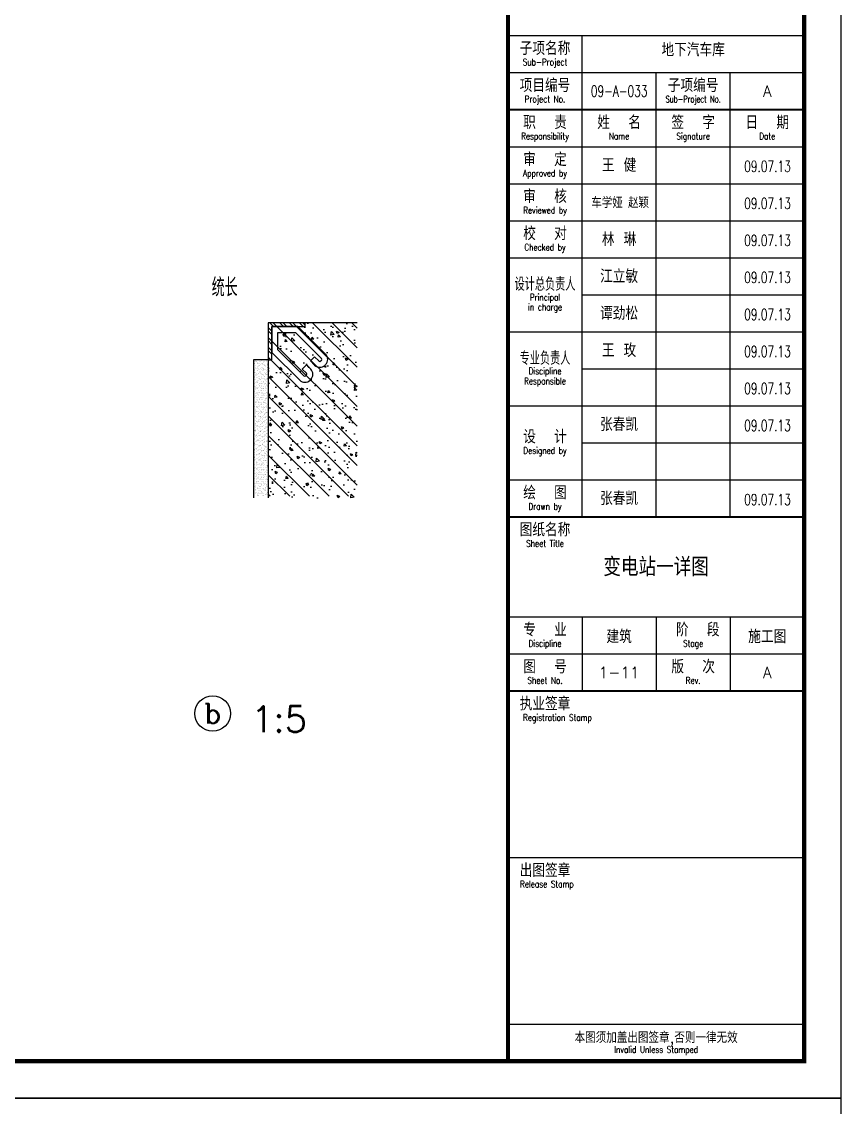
# Model space of a CAD drawing. Extents: x -1348811 to 123514, y -640545 to 749356.
# Drawn here: x -694819 to -683754, y 115966 to 130625 of the extents above; entities that cross this region are included whole.
import ezdxf
from ezdxf.enums import TextEntityAlignment as Align

# ---------------------------------------------------------------- set-up
doc = ezdxf.new("R2010")
doc.units = 0
doc.header["$LTSCALE"] = 10
doc.header["$MEASUREMENT"] = 0
doc.layers.get('0').update_dxf_attribs({"linetype": 'CONTINUOUS'})
doc.layers.get('Defpoints').update_dxf_attribs({"linetype": 'CONTINUOUS'})
for name, color, linetype in [('A-TEXT', 7, 'CONTINUOUS'), ('A_HATCH', 8, 'CONTINUOUS'), ('AXIS', 3, 'CONTINUOUS'), ('AXIS_TEXT', 7, 'CONTINUOUS'), ('DIM_SYMB', 3, 'CONTINUOUS'), ('STAIR', 9, 'CONTINUOUS'), ('TC', 9, 'CONTINUOUS'), ('TEXT', 7, 'CONTINUOUS'), ('wall', 8, 'CONTINUOUS'), ('WINDOW', 4, 'CONTINUOUS'), ('图框', 7, 'CONTINUOUS')]:
    doc.layers.add(name, color=color, linetype=linetype)
doc.styles.add('COMPLEX', font='COMPLEX')
doc.styles.add('GXM', font='romans', dxfattribs={"width": 0.7, "bigfont": 'hztxt'})
doc.styles.add('HZ', font='romans', dxfattribs={"width": 0.6, "bigfont": 'hztxt'})
doc.styles.add('TKZ1_tjhts.shx', font='tjromant.shx', dxfattribs={"bigfont": 'tjhts.shx'})
doc.styles.add('TKZ2_tjkts.shx', font='tjromant.shx', dxfattribs={"bigfont": 'tjkts.shx'})
doc.styles.add('黑体', font='simhei.ttf')

# ---------------------------------------------------------------- blocks, each defined once
blk = doc.blocks.new('TJAD_TK_A1')
for p, q in [((1251.38, 643.45), (1331.38, 643.45)), ((1271.38, 513.45), (1271.38, 643.45)), ((1251.38, 633.45), (1331.38, 633.45)), ((1291.38, 513.45), (1291.38, 633.45)), ((1311.38, 513.45), (1311.38, 633.45)), ((1251.38, 613.45), (1331.38, 613.45)), ((1251.38, 603.45), (1331.38, 603.45)), ((1251.38, 593.45), (1331.38, 593.45)), ((1251.38, 583.45), (1331.38, 583.45)), ((1271.38, 573.45), (1331.38, 573.45)), ((1251.38, 563.45), (1331.38, 563.45)), ((1271.38, 553.45), (1331.38, 553.45)), ((1251.38, 543.45), (1331.38, 543.45)), ((1271.38, 533.45), (1331.38, 533.45)), ((1251.38, 523.45), (1331.38, 523.45)), ((1251.38, 486.45), (1331.38, 486.45)), ((1271.38, 486.45), (1271.38, 466.45)), ((1291.38, 486.45), (1291.38, 466.45)), ((1311.38, 486.45), (1311.38, 466.45)), ((1251.38, 476.45), (1331.38, 476.45)), ((1251.38, 421.45), (1331.38, 421.45)), ((1251.38, 376.45), (1331.38, 376.45))]:
    blk.add_line(p, q)
for points, const_width in [([(1251.38, 940.45), (1251.38, 366.45)], 1), ([(1251.38, 623.45), (1331.38, 623.45)], 0.6), ([(1251.38, 513.45), (1331.38, 513.45)], 0.6), ([(1251.38, 466.45), (1331.38, 466.45)], 0.6)]:
    blk.add_lwpolyline(points, dxfattribs=dict(const_width=const_width))
at = {"layer": '图框'}
for p, q in [((1341.38, 950.45), (500.38, 950.45)), ((1341.38, 356.45), (1341.38, 950.45)), ((500.38, 356.45), (1341.38, 356.45))]:
    blk.add_line(p, q, dxfattribs=at)
at = {"layer": '图框', "const_width": 1.2}
blk.add_lwpolyline([(1331.38, 940.45), (525.38, 940.45), (525.38, 366.45), (1331.38, 366.45)], close=True, dxfattribs=at)
at = {"style": 'TKZ2_tjkts.shx'}
for s, height, p in [('子项名称', 3.6, (1261.38, 640)), ('项目编号', 3.6, (1261.38, 630)), ('职  责', 3.6, (1261.38, 620)), ('姓  名', 3.6, (1281.38, 620)), ('签  字', 3.6, (1301.38, 620)), ('日  期', 3.6, (1321.38, 620)), ('审  定', 3.6, (1261.38, 610)), ('审  核', 3.6, (1261.38, 600)), ('校  对', 3.6, (1261.38, 590)), ('设  计', 3.6, (1261.38, 535.1)), ('绘  图', 3.6, (1261.38, 520)), ('图纸名称', 3.6, (1261.38, 510)), ('专  业', 3.6, (1261.38, 483)), (' 阶  段', 3.6, (1301.38, 483)), ('图  号', 3.6, (1261.38, 473)), ('版  次', 3.6, (1301.38, 473)), ('执业签章', 3.6, (1261.38, 463)), ('出图签章', 3.6, (1261.38, 418)), ('本图须加盖出图签章,否则一律无效', 3, (1291.38, 372.88))]:
    blk.add_text(s, height=height, dxfattribs=at).set_placement(p, align=Align.MIDDLE_CENTER)
at = {"style": 'TKZ2_tjkts.shx', "width": 0.8}
for s, height, p in [('Sub-Project', 1.8, (1261.38, 636.3)), ('Project No.', 1.8, (1261.38, 626.3)), ('Responsibility', 1.8, (1261.38, 616.3)), ('Name', 1.8, (1281.38, 616.3)), ('Signature', 1.8, (1301.38, 616.3)), ('Date', 1.8, (1321.38, 616.3)), ('Approved by', 1.8, (1261.38, 606.3)), ('Reviewed by', 1.8, (1261.38, 596.3)), ('Checked by', 1.8, (1261.38, 586.3)), ('设计总负责人', 3.6, (1261.38, 576.33)), ('Principal', 1.8, (1261.38, 572.8)), ('in charge', 1.8, (1261.38, 570.15)), ('专业负责人', 3.6, (1261.38, 556.33)), ('Discipline', 1.8, (1261.38, 552.87)), ('Responsible', 1.8, (1261.38, 550.15)), ('Designed by', 1.8, (1261.38, 531.4)), ('Drawn by', 1.8, (1261.38, 516.3)), ('Sheet Title', 1.8, (1261.38, 506.3)), ('Discipline', 1.8, (1261.38, 479.3)), ('Stage', 1.8, (1301.38, 479.3)), ('Sheet No.', 1.8, (1261.38, 469.3)), ('Rev.', 1.8, (1301.38, 469.3)), ('Registration Stamp', 1.8, (1264.74, 459.3)), ('Release Stamp', 1.8, (1261.89, 414.3)), ('Invalid Unless Stamped', 1.8, (1291.38, 369.62))]:
    blk.add_text(s, height=height, dxfattribs=at).set_placement(p, align=Align.MIDDLE_CENTER)
at = {"layer": '图框', "style": 'TKZ2_tjkts.shx'}
blk.add_text('子项编号', height=3.6, dxfattribs=at).set_placement((1301.38, 630), align=Align.MIDDLE_CENTER)
at = {"layer": '图框', "style": 'TKZ2_tjkts.shx', "width": 0.7}
blk.add_text('Sub-Project No.', height=1.8, dxfattribs=at).set_placement((1301.38, 626.3), align=Align.MIDDLE_CENTER)
blk = doc.blocks.new('TJAD_图框_A1')
at = {"layer": '图框'}
blk.add_blockref('TJAD_TK_A1', (0, 0), dxfattribs=at)
at = {"layer": '图框', "color": 6, "style": 'TKZ1_tjhts.shx'}
for s, height, p in [('地下汽车库', 3.6, (1301.38, 639.61)), ('A', 3, (1321.38, 628.45)), ('王 健', 3.6, (1281.38, 608.45)), ('林 琳', 3.6, (1281.38, 588.45)), ('江立敏', 3.6, (1281.38, 578.45)), ('谭劲松', 3.6, (1281.38, 568.45)), ('王 玫', 3.6, (1281.38, 558.45)), ('张春凯', 3.6, (1281.38, 538.45)), ('张春凯', 3.6, (1281.38, 518.45)), ('A', 3, (1321.38, 471.45))]:
    blk.add_text(s, height=height, dxfattribs=at).set_placement(p, align=Align.MIDDLE_CENTER)
at = {"layer": '图框', "color": 6}
for s, height, style, width, p in [('09-A-033', 3, 'TKZ1_tjhts.shx', 0.7, (1281.38, 628.45)), ('09.07.13', 3, 'TKZ1_tjhts.shx', 0.7, (1321.5, 608.14)), ('  车学娅 赵颖', 2.6, '黑体', 0.8, (1280.26, 598.45)), ('09.07.13', 3, 'TKZ1_tjhts.shx', 0.7, (1321.5, 598.14)), ('09.07.13', 3, 'TKZ1_tjhts.shx', 0.7, (1321.5, 588.14)), ('09.07.13', 3, 'TKZ1_tjhts.shx', 0.7, (1321.5, 578.14)), ('09.07.13', 3, 'TKZ1_tjhts.shx', 0.7, (1321.5, 568.14)), ('09.07.13', 3, 'TKZ1_tjhts.shx', 0.7, (1321.5, 558.14)), ('09.07.13', 3, 'TKZ1_tjhts.shx', 0.7, (1321.5, 548.14)), ('09.07.13', 3, 'TKZ1_tjhts.shx', 0.7, (1321.5, 538.14)), ('09.07.13', 3, 'TKZ1_tjhts.shx', 0.7, (1321.5, 518.14))]:
    blk.add_text(s, height=height, dxfattribs=dict(at, style=style, width=width)).set_placement(p, align=Align.MIDDLE_CENTER)
at = {"layer": '图框', "color": 6, "style": 'TKZ1_tjhts.shx'}
for s, p in [('建筑', (1281.38, 479.35)), ('施工图', (1321.38, 479.35))]:
    blk.add_text(s, height=3.6, dxfattribs=at).set_placement(p, align=Align.CENTER)
blk = doc.blocks.new('*X46')
at = {"color": 0}
for p, q in [((231412, 10265), (232616, 11469)), ((231412, 10795), (232086, 11469)), ((231412, 11325), (231556, 11469)), ((231412, 9204), (233577, 11369)), ((231412, 9734), (233047, 11369)), ((231412, 8674), (233712, 10974)), ((231412, 8143), (233738, 10469)), ((231412, 7613), (233812, 10013)), ((231412, 7083), (233812, 9483)), ((231641, 6781), (233812, 8952)), ((232171, 6781), (233812, 8422)), ((232702, 6781), (233812, 7892)), ((233232, 6781), (233812, 7361)), ((233762, 6781), (233812, 6831))]:
    blk.add_line(p, q, dxfattribs=at)
blk = doc.blocks.new('*X47')
at = {"color": 0}
for p, q in [((233829, 10336), (233829, 10336)), ((233837, 10331), (233837, 10331)), ((233838, 10456), (233838, 10456)), ((233838, 10327), (233838, 10327)), ((233841, 10359), (233841, 10359)), ((233845, 10263), (233845, 10263)), ((233850, 10447), (233850, 10447)), ((233859, 10463), (233859, 10463)), ((233871, 10434), (233871, 10434)), ((233882, 10287), (233882, 10287)), ((233885, 10467), (233885, 10467)), ((233886, 10465), (233886, 10465)), ((233890, 10322), (233890, 10322)), ((233905, 10340), (233905, 10340)), ((233906, 10409), (233906, 10409)), ((233909, 10312), (233909, 10312)), ((233911, 10309), (233911, 10309)), ((233929, 10425), (233929, 10425)), ((233931, 10343), (233931, 10343)), ((233947, 10386), (233947, 10386)), ((233966, 10455), (233966, 10455)), ((233969, 10359), (233969, 10359)), ((233972, 10349), (233972, 10349)), ((233973, 10262), (233973, 10262)), ((233979, 10380), (233979, 10380)), ((233988, 10371), (233988, 10371)), ((234006, 10448), (234006, 10448)), ((234027, 10434), (234027, 10434)), ((234032, 10331), (234032, 10331)), ((234037, 10410), (234037, 10410)), ((234040, 10358), (234040, 10358)), ((234040, 10314), (234040, 10314)), ((234046, 10322), (234046, 10322)), ((234066, 10361), (234066, 10361)), ((234067, 10309), (234067, 10309)), ((234082, 10286), (234082, 10286)), ((234091, 10277), (234091, 10277)), ((234101, 10460), (234101, 10460)), ((234103, 10386), (234103, 10386)), ((234104, 10363), (234104, 10363)), ((234106, 10366), (234106, 10366)), ((234108, 10267), (234108, 10267)), ((234129, 10424), (234129, 10424)), ((234139, 10415), (234139, 10415)), ((234161, 10448), (234161, 10448)), ((234165, 10410), (234165, 10410)), ((234168, 10313), (234168, 10313)), ((234174, 10375), (234174, 10375)), ((234182, 10434), (234182, 10434)), ((234182, 10375), (234182, 10375)), ((234200, 10379), (234200, 10379)), ((234202, 10323), (234202, 10323)), ((233815, 10071), (233815, 10071)), ((233817, 10199), (233817, 10199)), ((233832, 10260), (233832, 10260)), ((233834, 10150), (233834, 10150)), ((233836, 10058), (233836, 10058)), ((233843, 10202), (233843, 10202)), ((233848, 10166), (233848, 10166)), ((233851, 10070), (233851, 10070)), ((233854, 9974), (233854, 9974)), ((233863, 10075), (233863, 10075)), ((233872, 10135), (233872, 10135)), ((233883, 10208), (233883, 10208)), ((233883, 10104), (233883, 10104)), ((233889, 10079), (233889, 10079)), ((233893, 10096), (233893, 10096)), ((233912, 10216), (233912, 10216)), ((233912, 10010), (233912, 10010)), ((233915, 10120), (233915, 10120)), ((233919, 10023), (233919, 10023)), ((233929, 10084), (233929, 10084)), ((233931, 10242), (233931, 10242)), ((233931, 10197), (233931, 10197)), ((233936, 10056), (233936, 10056)), ((233940, 10233), (233940, 10233)), ((233951, 10217), (233951, 10217)), ((233952, 10184), (233952, 10184)), ((233971, 10072), (233971, 10072)), ((233976, 10166), (233976, 10166)), ((233977, 10220), (233977, 10220)), ((233979, 10070), (233979, 10070)), ((233982, 9973), (233982, 9973)), ((233984, 10194), (233984, 10194)), ((233986, 10010), (233986, 10010)), ((233987, 10260), (233987, 10260)), ((233992, 10058), (233992, 10058)), ((233995, 10002), (233995, 10002)), ((233997, 10093), (233997, 10093)), ((234018, 10225), (234018, 10225)), ((234023, 10097), (234023, 10097)), ((234028, 10135), (234028, 10135)), ((234034, 10148), (234034, 10148)), ((234043, 10218), (234043, 10218)), ((234043, 10139), (234043, 10139)), ((234043, 9970), (234043, 9970)), ((234046, 10121), (234046, 10121)), ((234049, 10025), (234049, 10025)), ((234064, 10102), (234064, 10102)), ((234068, 10010), (234068, 10010)), ((234069, 9973), (234069, 9973)), ((234086, 10234), (234086, 10234)), ((234086, 10197), (234086, 10197)), ((234086, 10100), (234086, 10100)), ((234107, 10184), (234107, 10184)), ((234110, 9979), (234110, 9979)), ((234111, 10171), (234111, 10171)), ((234112, 10238), (234112, 10238)), ((234114, 10074), (234114, 10074)), ((234117, 9978), (234117, 9978)), ((234127, 10072), (234127, 10072)), ((234132, 10111), (234132, 10111)), ((234134, 10237), (234134, 10237)), ((234136, 10054), (234136, 10054)), ((234143, 10261), (234143, 10261)), ((234145, 10046), (234145, 10046)), ((234148, 10059), (234148, 10059)), ((234152, 10243), (234152, 10243)), ((234158, 10114), (234158, 10114)), ((234171, 10217), (234171, 10217)), ((234174, 10121), (234174, 10121)), ((234177, 10024), (234177, 10024)), ((234178, 9987), (234178, 9987)), ((234183, 10135), (234183, 10135)), ((234184, 10192), (234184, 10192)), ((234189, 10006), (234189, 10006)), ((234193, 10183), (234193, 10183)), ((234198, 10120), (234198, 10120)), ((234204, 9991), (234204, 9991)), ((233820, 9811), (233820, 9811)), ((233836, 9966), (233836, 9966)), ((233837, 9759), (233837, 9759)), ((233841, 9943), (233841, 9943)), ((233841, 9780), (233841, 9780)), ((233845, 9958), (233845, 9958)), ((233846, 9814), (233846, 9814)), ((233856, 9946), (233856, 9946)), ((233857, 9877), (233857, 9877)), ((233860, 9781), (233860, 9781)), ((233864, 9685), (233864, 9685)), ((233866, 9688), (233866, 9688)), ((233877, 9933), (233877, 9933)), ((233887, 9820), (233887, 9820)), ((233888, 9918), (233888, 9918)), ((233890, 9735), (233890, 9735)), ((233892, 9691), (233892, 9691)), ((233896, 9821), (233896, 9821)), ((233899, 9726), (233899, 9726)), ((233909, 9952), (233909, 9952)), ((233917, 9808), (233917, 9808)), ((233922, 9927), (233922, 9927)), ((233925, 9831), (233925, 9831)), ((233928, 9734), (233928, 9734)), ((233933, 9696), (233933, 9696)), ((233935, 9955), (233935, 9955)), ((233936, 9696), (233936, 9696)), ((233938, 9872), (233938, 9872)), ((233943, 9686), (233943, 9686)), ((233947, 9864), (233947, 9864)), ((233953, 9884), (233953, 9884)), ((233955, 9829), (233955, 9829)), ((233958, 9682), (233958, 9682)), ((233975, 9961), (233975, 9961)), ((233981, 9832), (233981, 9832)), ((233985, 9877), (233985, 9877)), ((233988, 9781), (233988, 9781)), ((233991, 9824), (233991, 9824)), ((233991, 9684), (233991, 9684)), ((233993, 9759), (233993, 9759)), ((234001, 9705), (234001, 9705)), ((234011, 9947), (234011, 9947)), ((234021, 9837), (234021, 9837)), ((234027, 9709), (234027, 9709)), ((234032, 9933), (234032, 9933)), ((234039, 9962), (234039, 9962)), ((234041, 9778), (234041, 9778)), ((234050, 9770), (234050, 9770)), ((234052, 9821), (234052, 9821)), ((234053, 9929), (234053, 9929)), ((234056, 9832), (234056, 9832)), ((234059, 9736), (234059, 9736)), ((234068, 9714), (234068, 9714)), ((234073, 9808), (234073, 9808)), ((234088, 9916), (234088, 9916)), ((234089, 9846), (234089, 9846)), ((234092, 9696), (234092, 9696)), ((234093, 9730), (234093, 9730)), ((234098, 9908), (234098, 9908)), ((234108, 9885), (234108, 9885)), ((234113, 9683), (234113, 9683)), ((234115, 9850), (234115, 9850)), ((234120, 9882), (234120, 9882)), ((234123, 9785), (234123, 9785)), ((234126, 9689), (234126, 9689)), ((234136, 9723), (234136, 9723)), ((234141, 9868), (234141, 9868)), ((234143, 9685), (234143, 9685)), ((234149, 9760), (234149, 9760)), ((234152, 9676), (234152, 9676)), ((234156, 9855), (234156, 9855)), ((234162, 9726), (234162, 9726)), ((234167, 9947), (234167, 9947)), ((234180, 9928), (234180, 9928)), ((234184, 9832), (234184, 9832)), ((234187, 9735), (234187, 9735)), ((234188, 9933), (234188, 9933)), ((234191, 9822), (234191, 9822)), ((234200, 9814), (234200, 9814)), ((234202, 9732), (234202, 9732)), ((234208, 9822), (234208, 9822)), ((233821, 9570), (233821, 9570)), ((233824, 9423), (233824, 9423)), ((233842, 9597), (233842, 9597)), ((233842, 9557), (233842, 9557)), ((233845, 9555), (233845, 9555)), ((233847, 9411), (233847, 9411)), ((233850, 9426), (233850, 9426)), ((233852, 9588), (233852, 9588)), ((233862, 9445), (233862, 9445)), ((233867, 9588), (233867, 9588)), ((233870, 9492), (233870, 9492)), ((233873, 9396), (233873, 9396)), ((233878, 9634), (233878, 9634)), ((233883, 9432), (233883, 9432)), ((233891, 9432), (233891, 9432)), ((233895, 9548), (233895, 9548)), ((233912, 9564), (233912, 9564)), ((233918, 9509), (233918, 9509)), ((233931, 9638), (233931, 9638)), ((233934, 9542), (233934, 9542)), ((233937, 9445), (233937, 9445)), ((233938, 9568), (233938, 9568)), ((233945, 9503), (233945, 9503)), ((233954, 9494), (233954, 9494)), ((233959, 9441), (233959, 9441)), ((233959, 9383), (233959, 9383)), ((233977, 9571), (233977, 9571)), ((233979, 9573), (233979, 9573)), ((233985, 9444), (233985, 9444)), ((233993, 9641), (233993, 9641)), ((233995, 9588), (233995, 9588)), ((233998, 9557), (233998, 9557)), ((233998, 9491), (233998, 9491)), ((233998, 9455), (233998, 9455)), ((234001, 9395), (234001, 9395)), ((234002, 9632), (234002, 9632)), ((234017, 9445), (234017, 9445)), ((234025, 9450), (234025, 9450)), ((234033, 9634), (234033, 9634)), ((234038, 9432), (234038, 9432)), ((234045, 9592), (234045, 9592)), ((234047, 9582), (234047, 9582)), ((234047, 9409), (234047, 9409)), ((234057, 9401), (234057, 9401)), ((234062, 9640), (234062, 9640)), ((234065, 9543), (234065, 9543)), ((234068, 9447), (234068, 9447)), ((234073, 9585), (234073, 9585)), ((234074, 9509), (234074, 9509)), ((234093, 9458), (234093, 9458)), ((234095, 9547), (234095, 9547)), ((234104, 9538), (234104, 9538)), ((234114, 9591), (234114, 9591)), ((234114, 9384), (234114, 9384)), ((234119, 9462), (234119, 9462)), ((234130, 9593), (234130, 9593)), ((234133, 9571), (234133, 9571)), ((234133, 9496), (234133, 9496)), ((234136, 9400), (234136, 9400)), ((234148, 9498), (234148, 9498)), ((234154, 9557), (234154, 9557)), ((234160, 9467), (234160, 9467)), ((234173, 9446), (234173, 9446)), ((234182, 9600), (234182, 9600)), ((234189, 9634), (234189, 9634)), ((234190, 9639), (234190, 9639)), ((234193, 9543), (234193, 9543)), ((234194, 9432), (234194, 9432)), ((234196, 9636), (234196, 9636)), ((234196, 9446), (234196, 9446)), ((234198, 9453), (234198, 9453)), ((234207, 9444), (234207, 9444)), ((234208, 9603), (234208, 9603)), ((233843, 9258), (233843, 9258)), ((233848, 9167), (233848, 9167)), ((233849, 9227), (233849, 9227)), ((233859, 9219), (233859, 9219)), ((233870, 9300), (233870, 9300)), ((233876, 9299), (233876, 9299)), ((233879, 9203), (233879, 9203)), ((233882, 9107), (233882, 9107)), ((233884, 9133), (233884, 9133)), ((233896, 9303), (233896, 9303)), ((233897, 9365), (233897, 9365)), ((233902, 9320), (233902, 9320)), ((233902, 9179), (233902, 9179)), ((233906, 9357), (233906, 9357)), ((233916, 9176), (233916, 9176)), ((233923, 9307), (233923, 9307)), ((233937, 9308), (233937, 9308)), ((233941, 9349), (233941, 9349)), ((233942, 9195), (233942, 9195)), ((233942, 9180), (233942, 9180)), ((233944, 9253), (233944, 9253)), ((233947, 9156), (233947, 9156)), ((233950, 9317), (233950, 9317)), ((233952, 9133), (233952, 9133)), ((233961, 9125), (233961, 9125)), ((233963, 9181), (233963, 9181)), ((233983, 9185), (233983, 9185)), ((233999, 9258), (233999, 9258)), ((234000, 9271), (234000, 9271)), ((234004, 9299), (234004, 9299)), ((234005, 9317), (234005, 9317)), ((234007, 9202), (234007, 9202)), ((234009, 9263), (234009, 9263)), ((234010, 9106), (234010, 9106)), ((234031, 9321), (234031, 9321)), ((234039, 9133), (234039, 9133)), ((234051, 9194), (234051, 9194)), ((234052, 9223), (234052, 9223)), ((234058, 9320), (234058, 9320)), ((234071, 9351), (234071, 9351)), ((234071, 9326), (234071, 9326)), ((234075, 9254), (234075, 9254)), ((234077, 9197), (234077, 9197)), ((234078, 9158), (234078, 9158)), ((234079, 9307), (234079, 9307)), ((234098, 9195), (234098, 9195)), ((234100, 9361), (234100, 9361)), ((234102, 9177), (234102, 9177)), ((234111, 9169), (234111, 9169)), ((234117, 9203), (234117, 9203)), ((234119, 9182), (234119, 9182)), ((234139, 9335), (234139, 9335)), ((234139, 9304), (234139, 9304)), ((234142, 9207), (234142, 9207)), ((234145, 9111), (234145, 9111)), ((234150, 9315), (234150, 9315)), ((234155, 9258), (234155, 9258)), ((234155, 9129), (234155, 9129)), ((234159, 9307), (234159, 9307)), ((234165, 9338), (234165, 9338)), ((234185, 9212), (234185, 9212)), ((234195, 9133), (234195, 9133)), ((234199, 9350), (234199, 9350)), ((234203, 9267), (234203, 9267)), ((234203, 9254), (234203, 9254)), ((234206, 9344), (234206, 9344)), ((234206, 9157), (234206, 9157)), ((234211, 9215), (234211, 9215)), ((233815, 9055), (233815, 9055)), ((233818, 8959), (233818, 8959)), ((233821, 8862), (233821, 8862)), ((233827, 9069), (233827, 9069)), ((233828, 9035), (233828, 9035)), ((233848, 9056), (233848, 9056)), ((233854, 9041), (233854, 9041)), ((233854, 9039), (233854, 9039)), ((233856, 8858), (233856, 8858)), ((233865, 8849), (233865, 8849)), ((233867, 8944), (233867, 8944)), ((233874, 8912), (233874, 8912)), ((233886, 9010), (233886, 9010)), ((233888, 8931), (233888, 8931)), ((233889, 8914), (233889, 8914)), ((233892, 8818), (233892, 8818)), ((233894, 9044), (233894, 9044)), ((233900, 8915), (233900, 8915)), ((233904, 8996), (233904, 8996)), ((233908, 8819), (233908, 8819)), ((233909, 8809), (233909, 8809)), ((233913, 8987), (233913, 8987)), ((233924, 9007), (233924, 9007)), ((233929, 8805), (233929, 8805)), ((233940, 8921), (233940, 8921)), ((233950, 9060), (233950, 9060)), ((233953, 8964), (233953, 8964)), ((233956, 8867), (233956, 8867)), ((233957, 8947), (233957, 8947)), ((233962, 9053), (233962, 9053)), ((233964, 8882), (233964, 8882)), ((233983, 9070), (233983, 9070)), ((233987, 8797), (233987, 8797)), ((233988, 9056), (233988, 9056)), ((234004, 9085), (234004, 9085)), ((234004, 9056), (234004, 9056)), ((234006, 8902), (234006, 8902)), ((234008, 8929), (234008, 8929)), ((234013, 9010), (234013, 9010)), ((234016, 8893), (234016, 8893)), ((234017, 8913), (234017, 8913)), ((234020, 8817), (234020, 8817)), ((234023, 8944), (234023, 8944)), ((234029, 9062), (234029, 9062)), ((234034, 8933), (234034, 8933)), ((234044, 8931), (234044, 8931)), ((234054, 9039), (234054, 9039)), ((234054, 8806), (234054, 8806)), ((234059, 8853), (234059, 8853)), ((234063, 9031), (234063, 9031)), ((234063, 8819), (234063, 8819)), ((234075, 8938), (234075, 8938)), ((234080, 9008), (234080, 9008)), ((234080, 8809), (234080, 8809)), ((234081, 9062), (234081, 9062)), ((234084, 8965), (234084, 8965)), ((234085, 8806), (234085, 8806)), ((234087, 8869), (234087, 8869)), ((234097, 9071), (234097, 9071)), ((234107, 8991), (234107, 8991)), ((234109, 8808), (234109, 8808)), ((234118, 8799), (234118, 8799)), ((234120, 8883), (234120, 8883)), ((234121, 8815), (234121, 8815)), ((234123, 9074), (234123, 9074)), ((234138, 9070), (234138, 9070)), ((234143, 8947), (234143, 8947)), ((234149, 9015), (234149, 9015)), ((234152, 8918), (234152, 8918)), ((234155, 8822), (234155, 8822)), ((234157, 8946), (234157, 8946)), ((234159, 9056), (234159, 9056)), ((234164, 9079), (234164, 9079)), ((234166, 8937), (234166, 8937)), ((234169, 8951), (234169, 8951)), ((234179, 8945), (234179, 8945)), ((234189, 8824), (234189, 8824)), ((234200, 8931), (234200, 8931)), ((234205, 9083), (234205, 9083)), ((234209, 9061), (234209, 9061)), ((234209, 8897), (234209, 8897)), ((234210, 8956), (234210, 8956)), ((234212, 8965), (234212, 8965)), ((233813, 8680), (233813, 8680)), ((233813, 8534), (233813, 8534)), ((233818, 8712), (233818, 8712)), ((233824, 8766), (233824, 8766)), ((233828, 8670), (233828, 8670)), ((233831, 8647), (233831, 8647)), ((233831, 8573), (233831, 8573)), ((233833, 8568), (233833, 8568)), ((233849, 8757), (233849, 8757)), ((233852, 8779), (233852, 8779)), ((233854, 8555), (233854, 8555)), ((233857, 8651), (233857, 8651)), ((233861, 8672), (233861, 8672)), ((233877, 8524), (233877, 8524)), ((233889, 8632), (233889, 8632)), ((233895, 8721), (233895, 8721)), ((233898, 8656), (233898, 8656)), ((233898, 8625), (233898, 8625)), ((233901, 8529), (233901, 8529)), ((233903, 8527), (233903, 8527)), ((233911, 8626), (233911, 8626)), ((233920, 8788), (233920, 8788)), ((233920, 8618), (233920, 8618)), ((233930, 8506), (233930, 8506)), ((233944, 8533), (233944, 8533)), ((233946, 8792), (233946, 8792)), ((233948, 8694), (233948, 8694)), ((233959, 8764), (233959, 8764)), ((233960, 8771), (233960, 8771)), ((233963, 8674), (233963, 8674)), ((233963, 8578), (233963, 8578)), ((233966, 8665), (233966, 8665)), ((233966, 8578), (233966, 8578)), ((233968, 8755), (233968, 8755)), ((233969, 8680), (233969, 8680)), ((233988, 8568), (233988, 8568)), ((233992, 8668), (233992, 8668)), ((234005, 8757), (234005, 8757)), ((234010, 8555), (234010, 8555)), ((234011, 8716), (234011, 8716)), ((234012, 8542), (234012, 8542)), ((234013, 8532), (234013, 8532)), ((234022, 8524), (234022, 8524)), ((234023, 8721), (234023, 8721)), ((234026, 8624), (234026, 8624)), ((234029, 8528), (234029, 8528)), ((234033, 8674), (234033, 8674)), ((234038, 8545), (234038, 8545)), ((234045, 8632), (234045, 8632)), ((234061, 8670), (234061, 8670)), ((234070, 8662), (234070, 8662)), ((234079, 8550), (234079, 8550)), ((234085, 8507), (234085, 8507)), ((234090, 8773), (234090, 8773)), ((234094, 8676), (234094, 8676)), ((234097, 8580), (234097, 8580)), ((234101, 8683), (234101, 8683)), ((234104, 8694), (234104, 8694)), ((234114, 8622), (234114, 8622)), ((234125, 8680), (234125, 8680)), ((234127, 8686), (234127, 8686)), ((234144, 8569), (234144, 8569)), ((234147, 8559), (234147, 8559)), ((234158, 8726), (234158, 8726)), ((234160, 8757), (234160, 8757)), ((234161, 8629), (234161, 8629)), ((234162, 8759), (234162, 8759)), ((234164, 8576), (234164, 8576)), ((234164, 8533), (234164, 8533)), ((234165, 8555), (234165, 8555)), ((234167, 8691), (234167, 8691)), ((234173, 8568), (234173, 8568)), ((234173, 8563), (234173, 8563)), ((234201, 8632), (234201, 8632)), ((234211, 8714), (234211, 8714)), ((233814, 8381), (233814, 8381)), ((233815, 8386), (233815, 8386)), ((233815, 8351), (233815, 8351)), ((233824, 8342), (233824, 8342)), ((233834, 8477), (233834, 8477)), ((233835, 8259), (233835, 8259)), ((233837, 8381), (233837, 8381)), ((233840, 8284), (233840, 8284)), ((233855, 8256), (233855, 8256)), ((233856, 8392), (233856, 8392)), ((233861, 8263), (233861, 8263)), ((233863, 8488), (233863, 8488)), ((233868, 8302), (233868, 8302)), ((233872, 8480), (233872, 8480)), ((233873, 8443), (233873, 8443)), ((233894, 8429), (233894, 8429)), ((233902, 8268), (233902, 8268)), ((233904, 8432), (233904, 8432)), ((233908, 8336), (233908, 8336)), ((233911, 8240), (233911, 8240)), ((233914, 8318), (233914, 8318)), ((233916, 8440), (233916, 8440)), ((233918, 8257), (233918, 8257)), ((233924, 8400), (233924, 8400)), ((233927, 8248), (233927, 8248)), ((233935, 8304), (233935, 8304)), ((233950, 8404), (233950, 8404)), ((233965, 8394), (233965, 8394)), ((233969, 8482), (233969, 8482)), ((233970, 8381), (233970, 8381)), ((233970, 8277), (233970, 8277)), ((233972, 8385), (233972, 8385)), ((233975, 8386), (233975, 8386)), ((233975, 8289), (233975, 8289)), ((233990, 8409), (233990, 8409)), ((233996, 8281), (233996, 8281)), ((234011, 8256), (234011, 8256)), ((234018, 8346), (234018, 8346)), ((234029, 8443), (234029, 8443)), ((234032, 8432), (234032, 8432)), ((234036, 8335), (234036, 8335)), ((234036, 8286), (234036, 8286)), ((234039, 8239), (234039, 8239)), ((234050, 8430), (234050, 8430)), ((234058, 8418), (234058, 8418)), ((234066, 8484), (234066, 8484)), ((234068, 8300), (234068, 8300)), ((234069, 8318), (234069, 8318)), ((234077, 8292), (234077, 8292)), ((234084, 8422), (234084, 8422)), ((234090, 8305), (234090, 8305)), ((234100, 8483), (234100, 8483)), ((234103, 8387), (234103, 8387)), ((234104, 8295), (234104, 8295)), ((234106, 8291), (234106, 8291)), ((234116, 8438), (234116, 8438)), ((234121, 8252), (234121, 8252)), ((234125, 8430), (234125, 8430)), ((234125, 8427), (234125, 8427)), ((234126, 8381), (234126, 8381)), ((234130, 8298), (234130, 8298)), ((234166, 8256), (234166, 8256)), ((234167, 8437), (234167, 8437)), ((234168, 8390), (234168, 8390)), ((234171, 8340), (234171, 8340)), ((234171, 8304), (234171, 8304)), ((234174, 8244), (234174, 8244)), ((234185, 8443), (234185, 8443)), ((234193, 8436), (234193, 8436)), ((234206, 8430), (234206, 8430)), ((233813, 8127), (233813, 8127)), ((233819, 8179), (233819, 8179)), ((233819, 7998), (233819, 7998)), ((233820, 8164), (233820, 8164)), ((233822, 7981), (233822, 7981)), ((233831, 7973), (233831, 7973)), ((233839, 8067), (233839, 8067)), ((233843, 8188), (233843, 8188)), ((233847, 8092), (233847, 8092)), ((233850, 7995), (233850, 7995)), ((233859, 8004), (233859, 8004)), ((233860, 8054), (233860, 8054)), ((233870, 8119), (233870, 8119)), ((233875, 7933), (233875, 7933)), ((233879, 8110), (233879, 8110)), ((233879, 7942), (233879, 7942)), ((233881, 8136), (233881, 8136)), ((233895, 8130), (233895, 8130)), ((233900, 7928), (233900, 7928)), ((233907, 8139), (233907, 8139)), ((233914, 8143), (233914, 8143)), ((233917, 8047), (233917, 8047)), ((233920, 7951), (233920, 7951)), ((233923, 8071), (233923, 8071)), ((233927, 8013), (233927, 8013)), ((233936, 8005), (233936, 8005)), ((233948, 8145), (233948, 8145)), ((233953, 8016), (233953, 8016)), ((233954, 8193), (233954, 8193)), ((233970, 8208), (233970, 8208)), ((233972, 8025), (233972, 8025)), ((233975, 8179), (233975, 8179)), ((233978, 8193), (233978, 8193)), ((233981, 8016), (233981, 8016)), ((233982, 8096), (233982, 8096)), ((233985, 8000), (233985, 8000)), ((233994, 8067), (233994, 8067)), ((233994, 8021), (233994, 8021)), ((234015, 8054), (234015, 8054)), ((234016, 8154), (234016, 8154)), ((234020, 8163), (234020, 8163)), ((234025, 7977), (234025, 7977)), ((234029, 8154), (234029, 8154)), ((234035, 7942), (234035, 7942)), ((234042, 8157), (234042, 8157)), ((234042, 8143), (234042, 8143)), ((234045, 8046), (234045, 8046)), ((234048, 7950), (234048, 7950)), ((234051, 8131), (234051, 8131)), ((234056, 7929), (234056, 7929)), ((234062, 8030), (234062, 8030)), ((234073, 8114), (234073, 8114)), ((234075, 7931), (234075, 7931)), ((234082, 8162), (234082, 8162)), ((234084, 7923), (234084, 7923)), ((234088, 8034), (234088, 8034)), ((234091, 8006), (234091, 8006)), ((234109, 8194), (234109, 8194)), ((234110, 8193), (234110, 8193)), ((234112, 8098), (234112, 8098)), ((234116, 8002), (234116, 8002)), ((234123, 8069), (234123, 8069)), ((234129, 8039), (234129, 8039)), ((234131, 8179), (234131, 8179)), ((234132, 8060), (234132, 8060)), ((234150, 8171), (234150, 8171)), ((234150, 8068), (234150, 8068)), ((234170, 8207), (234170, 8207)), ((234171, 8054), (234171, 8054)), ((234175, 8020), (234175, 8020)), ((234176, 8175), (234176, 8175)), ((234177, 8148), (234177, 8148)), ((234180, 8198), (234180, 8198)), ((234180, 8051), (234180, 8051)), ((234183, 7955), (234183, 7955)), ((234190, 7942), (234190, 7942)), ((234196, 8048), (234196, 8048)), ((234207, 8131), (234207, 8131)), ((234211, 7929), (234211, 7929)), ((233817, 7739), (233817, 7739)), ((233820, 7880), (233820, 7880)), ((233825, 7678), (233825, 7678)), ((233827, 7795), (233827, 7795)), ((233839, 7871), (233839, 7871)), ((233853, 7899), (233853, 7899)), ((233856, 7803), (233856, 7803)), ((233859, 7706), (233859, 7706)), ((233861, 7755), (233861, 7755)), ((233865, 7875), (233865, 7875)), ((233877, 7749), (233877, 7749)), ((233885, 7748), (233885, 7748)), ((233886, 7741), (233886, 7741)), ((233901, 7629), (233901, 7629)), ((233905, 7880), (233905, 7880)), ((233911, 7752), (233911, 7752)), ((233919, 7817), (233919, 7817)), ((233923, 7854), (233923, 7854)), ((233924, 7887), (233924, 7887)), ((233927, 7758), (233927, 7758)), ((233929, 7701), (233929, 7701)), ((233930, 7662), (233930, 7662)), ((233931, 7625), (233931, 7625)), ((233934, 7879), (233934, 7879)), ((233940, 7803), (233940, 7803)), ((233952, 7757), (233952, 7757)), ((233957, 7628), (233957, 7628)), ((233960, 7691), (233960, 7691)), ((233973, 7889), (233973, 7889)), ((233976, 7880), (233976, 7880)), ((233977, 7839), (233977, 7839)), ((233979, 7655), (233979, 7655)), ((233981, 7678), (233981, 7678)), ((233988, 7904), (233988, 7904)), ((233988, 7647), (233988, 7647)), ((233991, 7807), (233991, 7807)), ((233994, 7711), (233994, 7711)), ((233998, 7633), (233998, 7633)), ((233999, 7893), (233999, 7893)), ((234016, 7755), (234016, 7755)), ((234019, 7766), (234019, 7766)), ((234027, 7793), (234027, 7793)), ((234036, 7785), (234036, 7785)), ((234040, 7898), (234040, 7898)), ((234046, 7769), (234046, 7769)), ((234051, 7854), (234051, 7854)), ((234054, 7757), (234054, 7757)), ((234057, 7630), (234057, 7630)), ((234058, 7661), (234058, 7661)), ((234066, 7642), (234066, 7642)), ((234075, 7817), (234075, 7817)), ((234080, 7745), (234080, 7745)), ((234086, 7775), (234086, 7775)), ((234092, 7646), (234092, 7646)), ((234096, 7803), (234096, 7803)), ((234108, 7907), (234108, 7907)), ((234115, 7692), (234115, 7692)), ((234119, 7905), (234119, 7905)), ((234122, 7809), (234122, 7809)), ((234125, 7713), (234125, 7713)), ((234127, 7883), (234127, 7883)), ((234129, 7699), (234129, 7699)), ((234132, 7880), (234132, 7880)), ((234132, 7651), (234132, 7651)), ((234134, 7910), (234134, 7910)), ((234137, 7678), (234137, 7678)), ((234139, 7691), (234139, 7691)), ((234154, 7784), (234154, 7784)), ((234172, 7755), (234172, 7755)), ((234175, 7916), (234175, 7916)), ((234177, 7837), (234177, 7837)), ((234180, 7787), (234180, 7787)), ((234182, 7651), (234182, 7651)), ((234186, 7859), (234186, 7859)), ((234186, 7829), (234186, 7829)), ((234189, 7762), (234189, 7762)), ((234193, 7666), (234193, 7666)), ((234200, 7660), (234200, 7660)), ((233821, 7351), (233821, 7351)), ((233822, 7610), (233822, 7610)), ((233826, 7379), (233826, 7379)), ((233829, 7612), (233829, 7612)), ((233834, 7425), (233834, 7425)), ((233838, 7603), (233838, 7603)), ((233842, 7484), (233842, 7484)), ((233844, 7566), (233844, 7566)), ((233862, 7610), (233862, 7610)), ((233863, 7616), (233863, 7616)), ((233865, 7514), (233865, 7514)), ((233866, 7552), (233866, 7552)), ((233869, 7487), (233869, 7487)), ((233869, 7417), (233869, 7417)), ((233882, 7563), (233882, 7563)), ((233883, 7380), (233883, 7380)), ((233885, 7441), (233885, 7441)), ((233889, 7360), (233889, 7360)), ((233893, 7371), (233893, 7371)), ((233906, 7427), (233906, 7427)), ((233909, 7492), (233909, 7492)), ((233915, 7364), (233915, 7364)), ((233931, 7518), (233931, 7518)), ((233933, 7565), (233933, 7565)), ((233936, 7469), (233936, 7469)), ((233936, 7332), (233936, 7332)), ((233939, 7373), (233939, 7373)), ((233940, 7509), (233940, 7509)), ((233941, 7504), (233941, 7504)), ((233955, 7369), (233955, 7369)), ((233977, 7501), (233977, 7501)), ((233982, 7379), (233982, 7379)), ((233984, 7469), (233984, 7469)), ((233997, 7615), (233997, 7615)), ((234000, 7566), (234000, 7566)), ((234000, 7518), (234000, 7518)), ((234003, 7505), (234003, 7505)), ((234004, 7422), (234004, 7422)), ((234021, 7553), (234021, 7553)), ((234023, 7378), (234023, 7378)), ((234032, 7607), (234032, 7607)), ((234034, 7424), (234034, 7424)), ((234041, 7441), (234041, 7441)), ((234043, 7415), (234043, 7415)), ((234044, 7510), (234044, 7510)), ((234049, 7381), (234049, 7381)), ((234061, 7565), (234061, 7565)), ((234062, 7428), (234062, 7428)), ((234064, 7468), (234064, 7468)), ((234067, 7372), (234067, 7372)), ((234082, 7562), (234082, 7562)), ((234086, 7375), (234086, 7375)), ((234090, 7387), (234090, 7387)), ((234091, 7553), (234091, 7553)), ((234097, 7504), (234097, 7504)), ((234112, 7519), (234112, 7519)), ((234128, 7616), (234128, 7616)), ((234131, 7520), (234131, 7520)), ((234134, 7513), (234134, 7513)), ((234134, 7424), (234134, 7424)), ((234136, 7330), (234136, 7330)), ((234137, 7379), (234137, 7379)), ((234138, 7522), (234138, 7522)), ((234156, 7566), (234156, 7566)), ((234158, 7396), (234158, 7396)), ((234177, 7553), (234177, 7553)), ((234178, 7528), (234178, 7528)), ((234184, 7468), (234184, 7468)), ((234184, 7399), (234184, 7399)), ((234193, 7459), (234193, 7459)), ((234196, 7570), (234196, 7570)), ((234196, 7441), (234196, 7441)), ((234199, 7473), (234199, 7473)), ((234202, 7377), (234202, 7377)), ((233815, 7178), (233815, 7178)), ((233818, 7082), (233818, 7082)), ((233826, 7223), (233826, 7223)), ((233831, 7177), (233831, 7177)), ((233836, 7242), (233836, 7242)), ((233841, 7056), (233841, 7056)), ((233845, 7234), (233845, 7234)), ((233846, 7096), (233846, 7096)), ((233850, 7065), (233850, 7065)), ((233866, 7253), (233866, 7253)), ((233867, 7228), (233867, 7228)), ((233871, 7051), (233871, 7051)), ((233872, 7321), (233872, 7321)), ((233872, 7099), (233872, 7099)), ((233875, 7225), (233875, 7225)), ((233878, 7128), (233878, 7128)), ((233888, 7194), (233888, 7194)), ((233907, 7128), (233907, 7128)), ((233913, 7104), (233913, 7104)), ((233925, 7316), (233925, 7316)), ((233935, 7237), (233935, 7237)), ((233938, 7148), (233938, 7148)), ((233942, 7276), (233942, 7276)), ((233945, 7180), (233945, 7180)), ((233946, 7302), (233946, 7302)), ((233947, 7140), (233947, 7140)), ((233949, 7084), (233949, 7084)), ((233961, 7240), (233961, 7240)), ((233966, 7190), (233966, 7190)), ((233981, 7113), (233981, 7113)), ((233986, 7286), (233986, 7286)), ((233987, 7177), (233987, 7177)), ((233991, 7100), (233991, 7100)), ((233995, 7277), (233995, 7277)), ((234001, 7246), (234001, 7246)), ((234006, 7065), (234006, 7065)), ((234007, 7326), (234007, 7326)), ((234007, 7117), (234007, 7117)), ((234010, 7229), (234010, 7229)), ((234013, 7133), (234013, 7133)), ((234016, 7037), (234016, 7037)), ((234022, 7254), (234022, 7254)), ((234027, 7052), (234027, 7052)), ((234039, 7238), (234039, 7238)), ((234041, 7054), (234041, 7054)), ((234047, 7122), (234047, 7122)), ((234050, 7046), (234050, 7046)), ((234063, 7129), (234063, 7129)), ((234069, 7255), (234069, 7255)), ((234070, 7276), (234070, 7276)), ((234073, 7179), (234073, 7179)), ((234076, 7083), (234076, 7083)), ((234081, 7316), (234081, 7316)), ((234088, 7192), (234088, 7192)), ((234095, 7258), (234095, 7258)), ((234098, 7184), (234098, 7184)), ((234102, 7302), (234102, 7302)), ((234115, 7131), (234115, 7131)), ((234121, 7191), (234121, 7191)), ((234136, 7263), (234136, 7263)), ((234138, 7327), (234138, 7327)), ((234141, 7231), (234141, 7231)), ((234141, 7144), (234141, 7144)), ((234141, 7135), (234141, 7135)), ((234142, 7177), (234142, 7177)), ((234144, 7135), (234144, 7135)), ((234145, 7321), (234145, 7321)), ((234147, 7038), (234147, 7038)), ((234162, 7065), (234162, 7065)), ((234178, 7254), (234178, 7254)), ((234182, 7140), (234182, 7140)), ((234183, 7052), (234183, 7052)), ((234189, 7282), (234189, 7282)), ((234191, 7098), (234191, 7098)), ((234200, 7090), (234200, 7090)), ((234204, 7272), (234204, 7272)), ((234205, 7281), (234205, 7281)), ((234208, 7184), (234208, 7184)), ((234212, 7088), (234212, 7088)), ((233821, 6986), (233821, 6986)), ((233824, 6963), (233824, 6963)), ((233824, 6889), (233824, 6889)), ((233827, 6793), (233827, 6793)), ((233830, 6835), (233830, 6835)), ((233832, 6878), (233832, 6878)), ((233842, 6873), (233842, 6873)), ((233852, 6864), (233852, 6864)), ((233870, 6840), (233870, 6840)), ((233881, 7032), (233881, 7032)), ((233884, 6935), (233884, 6935)), ((233887, 6839), (233887, 6839)), ((233890, 7010), (233890, 7010)), ((233891, 6940), (233891, 6940)), ((233892, 6972), (233892, 6972)), ((233895, 6824), (233895, 6824)), ((233899, 7002), (233899, 7002)), ((233912, 6926), (233912, 6926)), ((233918, 6976), (233918, 6976)), ((233931, 6814), (233931, 6814)), ((233938, 6849), (233938, 6849)), ((233943, 6962), (233943, 6962)), ((233947, 7003), (233947, 7003)), ((233952, 6987), (233952, 6987)), ((233952, 6801), (233952, 6801)), ((233955, 6891), (233955, 6891)), ((233958, 6795), (233958, 6795)), ((233959, 6981), (233959, 6981)), ((233964, 6852), (233964, 6852)), ((233988, 6878), (233988, 6878)), ((233993, 6916), (233993, 6916)), ((234002, 6908), (234002, 6908)), ((234005, 6858), (234005, 6858)), ((234019, 6940), (234019, 6940)), ((234022, 6844), (234022, 6844)), ((234027, 6990), (234027, 6990)), ((234045, 6868), (234045, 6868)), ((234046, 6940), (234046, 6940)), ((234053, 6993), (234053, 6993)), ((234067, 6926), (234067, 6926)), ((234073, 6867), (234073, 6867)), ((234080, 6987), (234080, 6987)), ((234083, 6890), (234083, 6890)), ((234086, 6794), (234086, 6794)), ((234087, 6815), (234087, 6815)), ((234093, 7006), (234093, 7006)), ((234094, 6999), (234094, 6999)), ((234095, 6823), (234095, 6823)), ((234099, 6870), (234099, 6870)), ((234103, 7003), (234103, 7003)), ((234104, 6814), (234104, 6814)), ((234108, 6801), (234108, 6801)), ((234140, 6875), (234140, 6875)), ((234143, 6960), (234143, 6960)), ((234143, 6878), (234143, 6878)), ((234150, 6942), (234150, 6942)), ((234152, 6952), (234152, 6952)), ((234153, 6846), (234153, 6846)), ((234161, 7008), (234161, 7008)), ((234188, 7011), (234188, 7011)), ((234196, 6912), (234196, 6912)), ((234202, 6940), (234202, 6940)), ((234208, 6884), (234208, 6884))]:
    blk.add_line(p, q, dxfattribs=at)
blk = doc.blocks.new('*X45')
at = {"color": 0}
for p, q in [((232812, 11399), (232882, 11469)), ((232870, 11369), (232970, 11469)), ((233047, 11369), (233147, 11469)), ((233135, 11369), (233235, 11469)), ((233312, 11369), (233412, 11469)), ((233400, 11369), (233500, 11469)), ((233577, 11369), (233677, 11469)), ((233666, 11369), (233766, 11469)), ((233712, 11239), (233812, 11339)), ((233712, 11150), (233812, 11250)), ((233712, 10974), (233812, 11074)), ((233712, 10885), (233812, 10985)), ((233712, 10708), (233812, 10808)), ((233712, 10620), (233812, 10720)), ((233738, 10469), (233812, 10543))]:
    blk.add_line(p, q, dxfattribs=at)
blk = doc.blocks.new('_AXISO')
blk.add_circle((0, 0), 0.5)
at = {"layer": 'AXIS_TEXT', "style": 'COMPLEX', "width": 1.041667}
blk.add_attdef('A', text='', height=0.56, dxfattribs=at).set_placement((-0.25, -0.28), (0.25, -0.28), align=Align.FIT)

msp = doc.modelspace()

# ---------------------------------------------------------------- hatches: boundary and pattern name
at = {"layer": 'A_HATCH'}
h = msp.add_hatch(dxfattribs=at)
h.set_pattern_fill('AN33C', color=256, scale=500, style=0)
h.set_pattern_definition([(130, (-777026.6, -4048.83), (-358.6301, -31.37607), [37.5, -412.5]), (185, (-777026.6, -4048.83), (69.3757, 376.0961), [30, -330]), (79.5486, (-777056.5, -4051.44), (-289.2547, 344.7198), [31.8701, -350.57106]), (133.8158, (-777026.6, -3948.83), (-533.6205, -82.7595), [56.25, -618.75]), (83.3644, (-777071.07, -3955.7), (-467.3314, 487.059), [47.8051, -525.8565]), (188.8158, (-777026.6, -3948.8), (-467.331, 487.0593), [45, -495]), (159, (-777076.6, -3973.83), (-298.4535, -201.30945), [37.5, -412.5]), (214, (-777076.6, -3973.83), (-121.6577, 362.575), [30, -330]), (108.5486, (-777101.47, -3990.6), (-420.1113, 161.26525), [31.8701, -350.57106]), (142.5, (-777026.6, -4048.83), (-6.07993, 166.44693), [0, -326, 0, -335, 0, -331.25]), (172.5, (-777026.6, -4048.83), (-131.53477, 197.20586), [0, -191, 0, -318.5, 0, -126.25]), (212.5, (-776915.1, -4048.83), (-266.91122, -11.27744), [0, -125, 0, -390, 0, -517.5]), (222.5, (-776865.1, -4048.83), (-291.5931, 50.0525), [0, -162.5, 0, -259, 0, -367.5])])
h.paths.add_polyline_path([(-690814.7, 125959.7, 0.2525071), (-690723.7, 125986.9), (-690716.6, 125994, 0.4142136), (-690716.6, 126135.4), (-691090.9, 126509.7), (-690990.9, 126509.7), (-690990.9, 126559.7), (-690290.9, 126559.7), (-690290.9, 125082.3), (-690814.7, 125082.3)])
h.paths.add_polyline_path([(-691490.9, 126059.7), (-691440.9, 126059.7), (-691440.9, 126159.7), (-691066.6, 125785.4, 0.4142136), (-690925.2, 125785.4), (-690918.1, 125792.5, 0.4142136), (-690918.1, 125933.9), (-690974.7, 125990.5), (-691031.3, 125933.9), (-690974.7, 125877.4, -0.4903144), (-690978.7, 125846, -0.4903144), (-691010.1, 125842), (-691360.9, 126192.8), (-691360.9, 126429.7), (-691124, 126429.7), (-690773.2, 126078.9, -0.4903144), (-690777.2, 126047.5, -0.4903144), (-690808.6, 126043.5), (-690865.1, 126100.1), (-690921.7, 126043.5), (-690865.1, 125986.9, 0.1463947), (-690814.7, 125959.7), (-690814.7, 125082.3), (-690290.9, 125082.3), (-690290.9, 124195.6), (-691490.9, 124197.3)])

# ---------------------------------------------------------------- linework, layer by layer
msp.add_lwpolyline([(-690990.9, 126509.7), (-690990.9, 126559.7), (-691490.9, 126559.7), (-691490.9, 126059.7), (-691440.9, 126059.7), (-691440.9, 126509.7)], close=True)
at = {"layer": 'Defpoints', "color": 0, "linetype": 'ByBlock'}
for p in [(-690990.9, 126559.7), (-690690.9, 126559.7), (-691490.9, 126333.8), (-690990.9, 126333.8), (-691440.9, 126159.7), (-691016.6, 125735.4)]:
    msp.add_point(p, dxfattribs=at)
at = {"layer": 'DIM_SYMB'}
msp.add_lwpolyline([(-693885.5, 124318.2, 0, 0, 0), (-692116, 124318.2, 0, 0, 0), (-691716.4, 124536.5, 40, 0, 0), (-691584.8, 124608.4, 0, 0, 0)], format="xyseb", dxfattribs=at)
at = {"layer": 'STAIR'}
for p, q in [((-691090.9, 126509.7), (-691440.9, 126509.7)), ((-691440.9, 126509.7), (-691440.9, 126159.7)), ((-690716.6, 126135.4), (-691090.9, 126509.7)), ((-691360.9, 126192.8), (-691360.9, 126429.7)), ((-691360.9, 126429.7), (-691124, 126429.7)), ((-691124, 126429.7), (-690773.2, 126078.9)), ((-691066.6, 125785.4), (-691440.9, 126159.7)), ((-691360.9, 126192.8), (-691010.1, 125842)), ((-690865.1, 126100.1), (-690921.7, 126043.5)), ((-690808.6, 126043.5), (-690865.1, 126100.1)), ((-691031.3, 125933.9), (-690974.7, 125990.5)), ((-690974.7, 125877.4), (-691031.3, 125933.9)), ((-690974.7, 125990.5), (-690918.1, 125933.9)), ((-690921.7, 126043.5), (-690865.1, 125986.9)), ((-690773.2, 126050.6), (-690780.3, 126043.5)), ((-690723.7, 125986.9), (-690716.6, 125994)), ((-690981.8, 125842), (-690974.7, 125849.1)), ((-690918.1, 125792.5), (-690925.2, 125785.4))]:
    msp.add_line(p, q, dxfattribs=at)
for centre, radius, start, end in [((-690787.3, 126064.7), 20, 315, 45), ((-690787.3, 126064.7), 100, 315, 45), ((-690988.8, 125863.2), 100, 315, 45), ((-690794.4, 126057.7), 100, 225, 315), ((-690794.4, 126057.7), 20, 225, 315), ((-690995.9, 125856.2), 100, 225, 315), ((-690995.9, 125856.2), 20, 225, 315), ((-690988.8, 125863.2), 20, 315, 45)]:
    msp.add_arc(centre, radius, start, end, dxfattribs=at)
at = {"layer": 'wall'}
for p, q in [((-691490.9, 126559.7), (-691490.9, 124197.3)), ((-690290.9, 126559.7), (-691490.9, 126559.7))]:
    msp.add_line(p, q, dxfattribs=at)
at = {"layer": 'WINDOW'}
for p, q in [((-691690.9, 126059.7), (-691690.9, 124197.3)), ((-691490.9, 126059.7), (-691690.9, 126059.7))]:
    msp.add_line(p, q, dxfattribs=at)

# ---------------------------------------------------------------- block references
at = {"layer": 'A_HATCH', "xscale": -0.5, "yscale": 0.5, "zscale": 0.5}
for name in ['*X46', '*X47']:
    msp.add_blockref(name, (-574584.7, 120825.3), dxfattribs=at)
at = {"layer": 'AXIS', "ltscale": 100}
ref = msp.add_blockref('_AXISO', (-692241.5, 121282.5), dxfattribs=dict(at, xscale=480, yscale=480, zscale=479.9999999999998))
ref.add_attrib('A', 'b', dxfattribs={"layer": 'AXIS_TEXT', "height": 268.8, "style": 'COMPLEX', "width": 1.171875}).set_placement((-692361.5, 121148.1), (-692121.5, 121148.1), align=Align.FIT)
at = {"layer": 'STAIR', "xscale": 50, "yscale": 50, "zscale": 50}
for p in [(-750823.1, 98264.6), (-750823.1, 68564.6)]:
    msp.add_blockref('TJAD_图框_A1', p, dxfattribs=at)
at = {"layer": 'TC', "xscale": -0.5, "yscale": 0.5, "zscale": 0.5}
msp.add_blockref('*X45', (-574584.7, 120825.3), dxfattribs=at)

# ---------------------------------------------------------------- texts
at = {"layer": 'A-TEXT', "ltscale": 10, "style": 'HZ'}
msp.add_text('1:5', height=350, dxfattribs=at).set_placement((-691720.3, 121031.7))
at = {"layer": 'TEXT', "style": 'GXM', "width": 0.7}
msp.add_text('统长', height=249.48, dxfattribs=at).set_placement((-692254.3, 126913))
at = {"layer": '图框', "color": 60, "style": 'TKZ1_tjhts.shx'}
for s, height, p in [('变电站一详图', 250, (-686254.1, 123262.1)), ('1-11', 150, (-686754.1, 121837.1))]:
    msp.add_text(s, height=height, dxfattribs=at).set_placement(p, align=Align.MIDDLE_CENTER)

doc.saveas('drawing.dxf')
